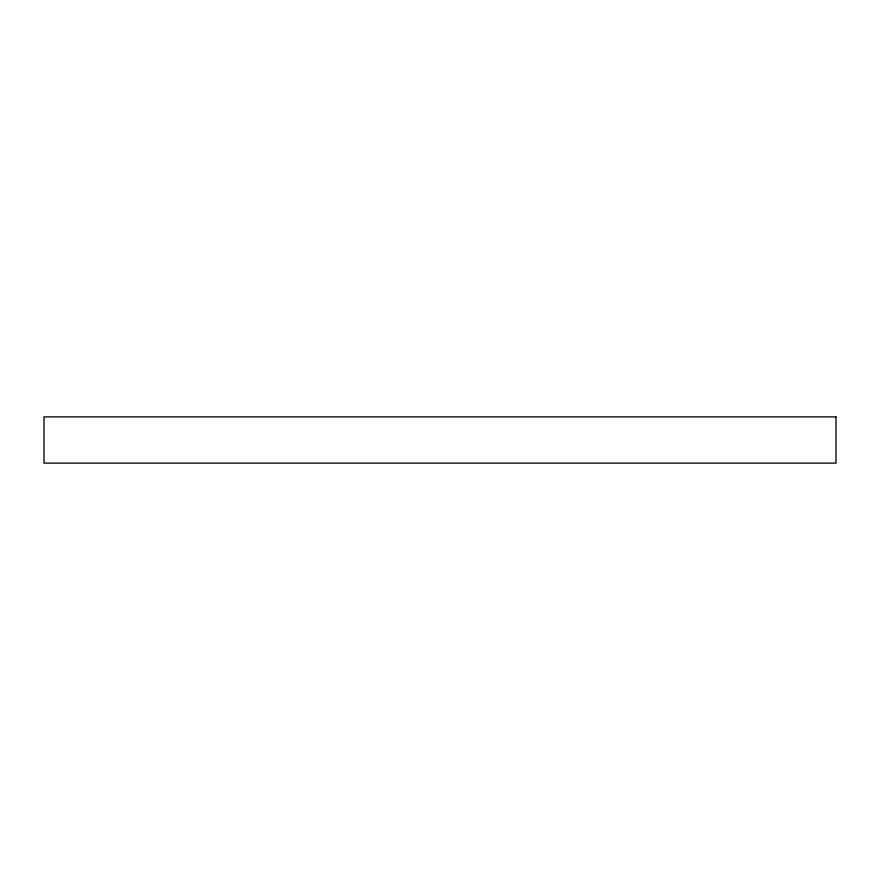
<?xml version="1.0" encoding="UTF-8"?>
<svg xmlns="http://www.w3.org/2000/svg" width="880" height="880" viewBox="0 0 880 880"><rect width="100%" height="100%" fill="white"/><g stroke="black" fill="none" stroke-linecap="round" stroke-linejoin="round"><path stroke-width="1.32" d="M836 416.9L44 416.9L44 463.1L836 463.1L836 416.9"/></g></svg>
